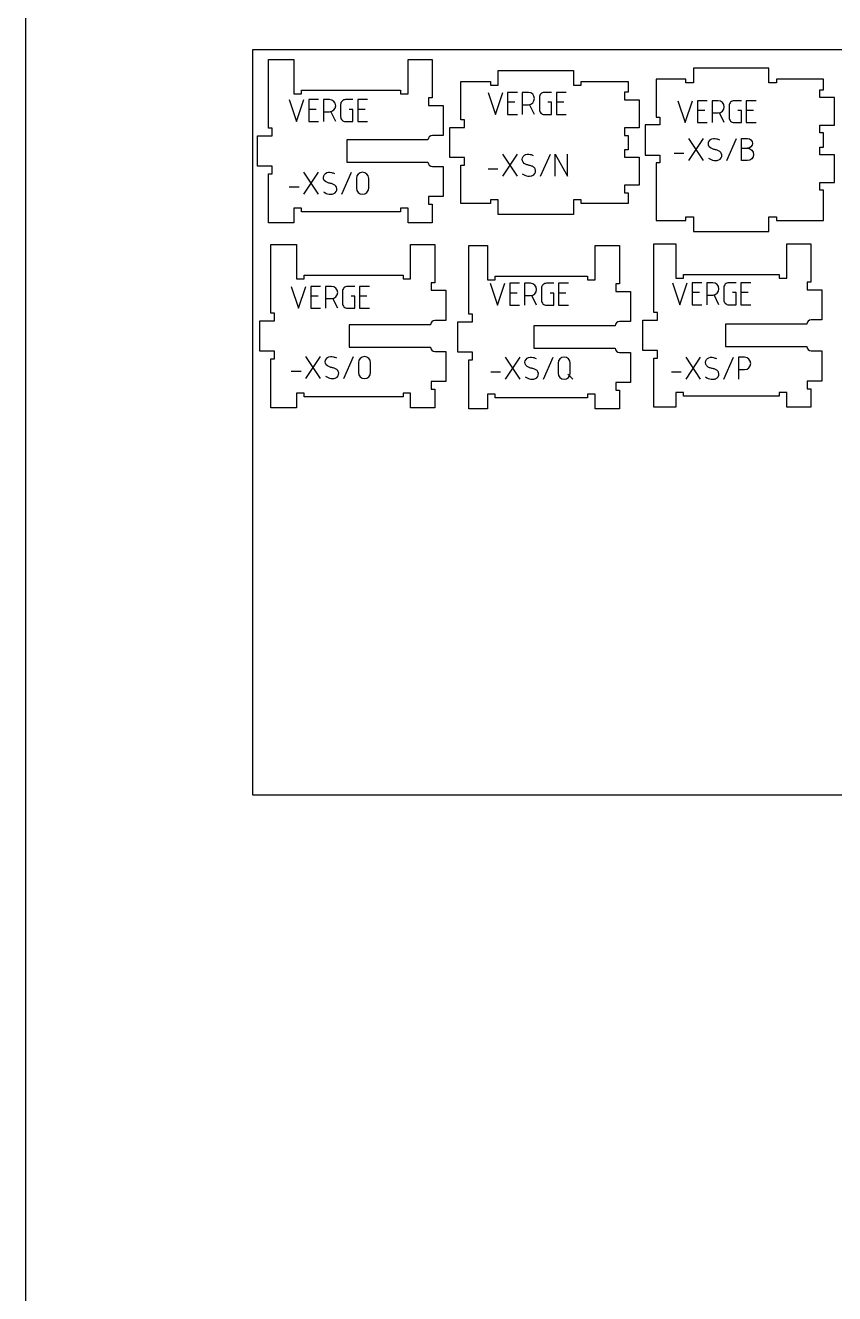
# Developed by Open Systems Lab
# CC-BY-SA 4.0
# Model space of a CAD drawing. Extents: x 0 to 4485, y 0 to 14364.
# Drawn here: x 0 to 1325, y 7182 to 9259 of the extents above; entities that cross this region are included whole.
import ezdxf

# ---------------------------------------------------------------- set-up
doc = ezdxf.new("R2010")
doc.units = 0
for name, color, linetype in [('0_SHEET_SPRUCEPLY_2440X122', 1, 'CONTINUOUS'), ('1_ANYTOOL_1MMDEEP_LABELS_S', 2, 'CONTINUOUS'), ('4_ANYTOOL_CUTTHROUGH_OUTSI', 5, 'CONTINUOUS'), ('DONOTCUT', 7, 'CONTINUOUS')]:
    doc.layers.add(name, color=color, linetype=linetype)

msp = doc.modelspace()

# ---------------------------------------------------------------- linework, layer by layer
at = {"layer": '0_SHEET_SPRUCEPLY_2440X122'}
msp.add_lwpolyline([(371.7, 9218.9), (371.7, 7998.9), (2811.7, 7998.9), (2811.7, 9218.9)], close=True, dxfattribs=at)
at = {"layer": '1_ANYTOOL_1MMDEEP_LABELS_S', "color": 2}
for points in [[(757.5, 9149.3), (769.5, 9113.3), (781.5, 9149.3)], [(805.5, 9149.3), (789.5, 9149.3), (789.5, 9113.3), (805.5, 9113.3)], [(885.5, 9149.3), (869.5, 9149.3), (869.5, 9113.3), (885.5, 9113.3)], [(432.1, 9137.7), (444.1, 9101.7), (456.1, 9137.7)], [(480.1, 9137.7), (464.1, 9137.7), (464.1, 9101.7), (480.1, 9101.7)], [(476.1, 9121.7), (464.1, 9121.7)], [(560.1, 9137.7), (544.1, 9137.7), (544.1, 9101.7), (560.1, 9101.7)], [(556.1, 9121.7), (544.1, 9121.7)], [(801.5, 9133.3), (789.5, 9133.3)], [(833.5, 9113.3), (825.4, 9129.5)], [(881.5, 9133.3), (869.5, 9133.3)], [(1068.3, 9135.9), (1080.3, 9099.9), (1092.3, 9135.9)], [(1116.3, 9135.9), (1100.3, 9135.9), (1100.3, 9099.9), (1116.3, 9099.9)], [(1112.3, 9119.9), (1100.3, 9119.9)], [(1196.3, 9135.9), (1180.3, 9135.9), (1180.3, 9099.9), (1196.3, 9099.9)], [(1192.3, 9119.9), (1180.3, 9119.9)], [(508.1, 9101.7), (500, 9117.9)], [(1144.3, 9099.9), (1136.2, 9116.1)], [(1086.3, 9037.9), (1110.3, 9073.9)], [(1110.3, 9037.9), (1086.3, 9073.9)], [(1148.3, 9037.9), (1164.3, 9073.9)], [(805.5, 9012.3), (781.5, 9048.3)], [(781.5, 9012.3), (805.5, 9048.3)], [(843.5, 9012.3), (859.5, 9048.3)], [(867.5, 9012.3), (867.5, 9048.3), (887.5, 9012.3), (887.5, 9048.3)], [(1062.3, 9049.9), (1078.3, 9049.9)], [(480.1, 8982.7), (456.1, 9018.7)], [(456.1, 8982.7), (480.1, 9018.7)], [(518.1, 8982.7), (534.1, 9018.7)], [(757.5, 9024.3), (773.5, 9024.3)], [(432.1, 8994.7), (448.1, 8994.7)], [(435.3, 8831.8), (447.3, 8795.8), (459.3, 8831.8)], [(483.3, 8831.8), (467.3, 8831.8), (467.3, 8795.8), (483.3, 8795.8)], [(563.3, 8831.8), (547.3, 8831.8), (547.3, 8795.8), (563.3, 8795.8)], [(761.1, 8836.8), (773.1, 8800.8), (785.1, 8836.8)], [(809.1, 8836.8), (793.1, 8836.8), (793.1, 8800.8), (809.1, 8800.8)], [(889.1, 8836.8), (873.1, 8836.8), (873.1, 8800.8), (889.1, 8800.8)], [(1059.6, 8837.6), (1071.6, 8801.6), (1083.6, 8837.6)], [(1107.6, 8837.6), (1091.6, 8837.6), (1091.6, 8801.6), (1107.6, 8801.6)], [(1187.6, 8837.6), (1171.6, 8837.6), (1171.6, 8801.6), (1187.6, 8801.6)], [(479.3, 8815.8), (467.3, 8815.8)], [(511.3, 8795.8), (503.2, 8812)], [(559.3, 8815.8), (547.3, 8815.8)], [(805.1, 8820.8), (793.1, 8820.8)], [(837.1, 8800.8), (829, 8817)], [(885.1, 8820.8), (873.1, 8820.8)], [(1103.6, 8821.6), (1091.6, 8821.6)], [(1135.6, 8801.6), (1127.5, 8817.7)], [(1183.6, 8821.6), (1171.6, 8821.6)], [(483.3, 8680.8), (459.3, 8716.8)], [(459.3, 8680.8), (483.3, 8716.8)], [(521.3, 8680.8), (537.3, 8716.8)], [(810.1, 8679.8), (786.1, 8715.8)], [(786.1, 8679.8), (810.1, 8715.8)], [(848.1, 8679.8), (864.1, 8715.8)], [(1105.6, 8679.6), (1081.6, 8715.6)], [(1081.6, 8679.6), (1105.6, 8715.6)], [(1143.6, 8679.6), (1159.6, 8715.6)], [(435.3, 8692.8), (451.3, 8692.8)], [(762.1, 8691.8), (778.1, 8691.8)], [(896.1, 8679.8), (888.1, 8687.8)], [(1057.6, 8691.6), (1073.6, 8691.6)]]:
    msp.add_lwpolyline(points, dxfattribs=at)
for points in [[(813.5, 9129.3), (823.5, 9129.3, 1), (823.5, 9149.3), (813.5, 9149.3), (813.5, 9113.3)], [(861.5, 9149.3), (849.5, 9149.3, 0.414214), (841.5, 9141.3), (841.5, 9121.3, 0.414214), (849.5, 9113.3), (861.5, 9113.3), (861.5, 9133.3), (855.5, 9133.3)], [(488.1, 9117.7), (498.1, 9117.7, 1), (498.1, 9137.7), (488.1, 9137.7), (488.1, 9101.7)], [(536.1, 9137.7), (524.1, 9137.7, 0.414214), (516.1, 9129.7), (516.1, 9109.7, 0.414214), (524.1, 9101.7), (536.1, 9101.7), (536.1, 9121.7), (530.1, 9121.7)], [(1124.3, 9115.9), (1134.3, 9115.9, 1), (1134.3, 9135.9), (1124.3, 9135.9), (1124.3, 9099.9)], [(1172.3, 9135.9), (1160.3, 9135.9, 0.414214), (1152.3, 9127.9), (1152.3, 9107.9, 0.414214), (1160.3, 9099.9), (1172.3, 9099.9), (1172.3, 9119.9), (1166.3, 9119.9)], [(1118.3, 9041.9, 0.136555), (1127.6, 9038, 0.071716), (1132.7, 9038.1, 0.133522), (1137.4, 9040.2, 0.344001), (1139.4, 9049.7, 0.153745), (1135.9, 9053.4, 0.071568), (1131.2, 9055.2, -0.00912), (1126.1, 9056.5, -0.090615), (1121.5, 9058.7, -0.340346), (1118.7, 9068, -0.284273), (1126.4, 9073.9, -0.092596), (1131.4, 9073.5, -0.017533), (1136.3, 9071.9)], [(1172.3, 9057.9), (1182.3, 9057.9, -1), (1182.3, 9037.9), (1172.3, 9037.9), (1172.3, 9073.9), (1182.3, 9073.9, -1), (1182.3, 9057.9)], [(813.5, 9016.3, 0.136555), (822.8, 9012.5, 0.071716), (827.9, 9012.6, 0.133522), (832.5, 9014.7, 0.344001), (834.6, 9024.1, 0.153745), (831.1, 9027.8, 0.071568), (826.4, 9029.6, -0.00912), (821.2, 9030.9, -0.090615), (816.7, 9033.1, -0.340346), (813.9, 9042.5, -0.284273), (821.6, 9048.3, -0.092596), (826.6, 9047.9, -0.017533), (831.5, 9046.3)], [(488.1, 8986.7, 0.136555), (497.4, 8982.8, 0.071716), (502.5, 8982.9, 0.133522), (507.1, 8985.1, 0.344001), (509.2, 8994.5, 0.153745), (505.7, 8998.2, 0.071568), (501, 9000, -0.00912), (495.8, 9001.3, -0.090615), (491.3, 9003.5, -0.340346), (488.5, 9012.9, -0.284273), (496.2, 9018.7, -0.092596), (501.2, 9018.3, -0.017533), (506.1, 9016.7)], [(491.3, 8811.8), (501.3, 8811.8, 1), (501.3, 8831.8), (491.3, 8831.8), (491.3, 8795.8)], [(539.3, 8831.8), (527.3, 8831.8, 0.414214), (519.3, 8823.8), (519.3, 8803.8, 0.414214), (527.3, 8795.8), (539.3, 8795.8), (539.3, 8815.8), (533.3, 8815.8)], [(817.1, 8816.8), (827.1, 8816.8, 1), (827.1, 8836.8), (817.1, 8836.8), (817.1, 8800.8)], [(865.1, 8836.8), (853.1, 8836.8, 0.414214), (845.1, 8828.8), (845.1, 8808.8, 0.414214), (853.1, 8800.8), (865.1, 8800.8), (865.1, 8820.8), (859.1, 8820.8)], [(1115.6, 8817.6), (1125.6, 8817.6, 1), (1125.6, 8837.6), (1115.6, 8837.6), (1115.6, 8801.6)], [(1163.6, 8837.6), (1151.6, 8837.6, 0.414214), (1143.6, 8829.6), (1143.6, 8809.6, 0.414214), (1151.6, 8801.6), (1163.6, 8801.6), (1163.6, 8821.6), (1157.6, 8821.6)], [(491.3, 8684.8, 0.136555), (500.5, 8681, 0.071716), (505.7, 8681.1, 0.133522), (510.3, 8683.2, 0.344001), (512.3, 8692.6, 0.153745), (508.9, 8696.3, 0.071568), (504.1, 8698.1, -0.00912), (499, 8699.4, -0.090615), (494.4, 8701.6, -0.340346), (491.6, 8711, -0.284273), (499.3, 8716.8, -0.092596), (504.3, 8716.4, -0.017533), (509.3, 8714.8)], [(818.1, 8683.8, 0.136555), (827.4, 8679.9, 0.071716), (832.5, 8680, 0.133522), (837.2, 8682.2, 0.344001), (839.2, 8691.6, 0.153745), (835.7, 8695.3, 0.071568), (831, 8697.1, -0.00912), (825.9, 8698.4, -0.090615), (821.3, 8700.6, -0.340346), (818.5, 8710, -0.284273), (826.2, 8715.8, -0.092596), (831.2, 8715.4, -0.017533), (836.1, 8713.8)], [(1113.6, 8683.6, 0.136555), (1122.9, 8679.7, 0.071716), (1128, 8679.8, 0.133522), (1132.6, 8681.9, 0.344001), (1134.7, 8691.3, 0.153745), (1131.2, 8695, 0.071568), (1126.5, 8696.9, -0.00912), (1121.3, 8698.1, -0.090615), (1116.8, 8700.3, -0.340346), (1114, 8709.7, -0.284273), (1121.7, 8715.6, -0.092596), (1126.7, 8715.1, -0.017533), (1131.6, 8713.6)], [(1167.6, 8695.6), (1177.6, 8695.6, 1), (1177.6, 8715.6), (1167.6, 8715.6), (1167.6, 8679.6)]]:
    msp.add_lwpolyline(points, format="xyb", dxfattribs=at)
for points in [[(542.1, 8992.7, 1), (562.1, 8992.7), (562.1, 9008.7, 1), (542.1, 9008.7)], [(545.3, 8690.8, 1), (565.3, 8690.8), (565.3, 8706.8, 1), (545.3, 8706.8)], [(872.1, 8689.8, 1), (892.1, 8689.8), (892.1, 8705.8, 1), (872.1, 8705.8)]]:
    msp.add_lwpolyline(points, format="xyb", close=True, dxfattribs=at)
at = {"layer": '4_ANYTOOL_CUTTHROUGH_OUTSI'}
for points in [[(666.4, 9078.7, 0.404147), (659.1, 9071.7), (526.1, 9071.7), (526.1, 9035.2), (659.1, 9035.2), (659.1, 9035.2, 0.404147), (666.4, 9028.2), (684.1, 9028.2), (684.1, 8978.7), (660.1, 8978.7), (660.1, 8966.2), (666.1, 8966.2), (666.1, 8935.7), (626.6, 8935.7), (626.6, 8959.7), (614.1, 8959.7), (614.1, 8959.4), (614.1, 8953.7), (452.2, 8953.7), (452.2, 8959.4), (452.2, 8959.7), (439.7, 8959.7), (439.7, 8935.7), (397.9, 8935.7), (397.9, 9016.2), (403.9, 9016.2), (403.9, 9028.7), (379.9, 9028.7), (379.9, 9078.2), (403.9, 9078.2), (403.9, 9078.4), (403.9, 9090.7), (397.9, 9090.7), (397.9, 9203.2), (439.7, 9203.2), (439.7, 9147.4), (439.7, 9147.2), (452.2, 9147.2), (452.2, 9147.4), (452.2, 9153.2), (614.1, 9153.2), (614.1, 9147.2), (614.4, 9147.2), (626.4, 9147.2), (626.6, 9147.2), (626.6, 9147.4), (626.6, 9203.2), (666.1, 9203.2), (666.1, 9140.7), (660.1, 9140.7), (660.1, 9128.2), (684.1, 9128.2), (684.1, 9078.7), (666.4, 9078.7)], [(670.6, 8775.8, 0.404147), (663.3, 8768.8), (530.3, 8768.8), (530.3, 8768.6), (530.3, 8732.6), (530.3, 8732.3), (663.3, 8732.3), (663.3, 8732.3, 0.404147), (670.6, 8725.3), (688.3, 8725.3), (688.3, 8675.8), (664.3, 8675.8), (664.3, 8675.6), (664.3, 8663.6), (664.3, 8663.3), (664.6, 8663.3), (670.3, 8663.3), (670.3, 8632.8), (630.8, 8632.8), (630.8, 8656.6), (630.8, 8656.8), (618.3, 8656.8), (618.3, 8650.8), (456.3, 8650.8), (456.3, 8656.6), (456.3, 8656.8), (443.8, 8656.8), (443.8, 8656.6), (443.8, 8632.8), (402, 8632.8), (402, 8713.3), (408, 8713.3), (408, 8713.6), (408, 8725.6), (408, 8725.8), (384, 8725.8), (384, 8775.3), (408, 8775.3), (408, 8787.6), (408, 8787.8), (402, 8787.8), (402, 8900.3), (443.8, 8900.3), (443.8, 8844.6), (443.8, 8844.3), (456.3, 8844.3), (456.3, 8850.3), (618.3, 8850.3), (618.3, 8844.3), (618.6, 8844.3), (630.6, 8844.3), (630.8, 8844.3), (630.8, 8900.3), (670.3, 8900.3), (670.3, 8837.8), (664.3, 8837.8), (664.3, 8837.6), (664.3, 8825.6), (664.3, 8825.3), (688.3, 8825.3), (688.3, 8775.8), (670.6, 8775.8)], [(972.8, 8774.1, 0.404147), (965.5, 8767.1), (832.5, 8767.1), (832.5, 8766.9), (832.5, 8730.9), (832.5, 8730.6), (965.5, 8730.6), (965.5, 8730.6, 0.404147), (972.8, 8723.6), (990.5, 8723.6), (990.5, 8674.1), (966.5, 8674.1), (966.5, 8673.9), (966.5, 8661.9), (966.5, 8661.6), (972.5, 8661.6), (972.5, 8631.1), (933, 8631.1), (933, 8654.9), (933, 8655.1), (920.5, 8655.1), (920.5, 8654.9), (920.5, 8649.1), (769, 8649.1), (769, 8655.1), (756.5, 8655.1), (756.5, 8654.9), (756.5, 8631.1), (725.9, 8631.1), (725.9, 8711.6), (731.9, 8711.6), (731.9, 8711.9), (731.9, 8723.9), (731.9, 8724.1), (707.9, 8724.1), (707.9, 8773.6), (731.9, 8773.6), (731.9, 8773.9), (731.9, 8785.9), (731.9, 8786.1), (725.9, 8786.1), (725.9, 8898.6), (756.5, 8898.6), (756.5, 8842.9), (756.5, 8842.6), (769, 8842.6), (769, 8848.6), (920.5, 8848.6), (920.5, 8842.6), (920.8, 8842.6), (932.8, 8842.6), (933, 8842.6), (933, 8842.9), (933, 8898.6), (972.5, 8898.6), (972.5, 8836.1), (966.8, 8836.1), (966.5, 8836.1), (966.5, 8835.9), (966.5, 8823.9), (966.5, 8823.6), (990.5, 8823.6), (990.5, 8774.1), (972.8, 8774.1)], [(1286.4, 8776.7, 0.404147), (1279.2, 8769.7), (1146.2, 8769.7), (1146.2, 8769.4), (1146.2, 8733.4), (1146.2, 8733.2), (1279.2, 8733.2), (1279.2, 8733.2, 0.404147), (1286.4, 8726.2), (1304.2, 8726.2), (1304.2, 8676.7), (1280.2, 8676.7), (1280.2, 8676.4), (1280.2, 8664.4), (1280.2, 8664.2), (1286.2, 8664.2), (1286.2, 8633.7), (1246.7, 8633.7), (1246.7, 8657.4), (1246.7, 8657.7), (1234.2, 8657.7), (1234.2, 8651.7), (1077.7, 8651.7), (1077.7, 8657.7), (1065.2, 8657.7), (1065.2, 8657.4), (1065.2, 8633.7), (1029, 8633.7), (1029, 8714.2), (1035, 8714.2), (1035, 8714.4), (1035, 8726.4), (1035, 8726.7), (1011, 8726.7), (1011, 8776.2), (1035, 8776.2), (1035, 8776.4), (1035, 8788.4), (1035, 8788.7), (1029, 8788.7), (1029, 8901.2), (1065.2, 8901.2), (1065.2, 8845.4), (1065.2, 8845.2), (1077.7, 8845.2), (1077.7, 8845.4), (1077.7, 8851.2), (1234.2, 8851.2), (1234.2, 8845.2), (1234.4, 8845.2), (1246.4, 8845.2), (1246.7, 8845.2), (1246.7, 8845.4), (1246.7, 8901.2), (1286.2, 8901.2), (1286.2, 8838.7), (1280.2, 8838.7), (1280.2, 8838.4), (1280.2, 8826.4), (1280.2, 8826.2), (1304.2, 8826.2), (1304.2, 8776.7), (1286.4, 8776.7)]]:
    msp.add_lwpolyline(points, format="xyb", close=True, dxfattribs=at)
for points in [[(909.8, 9167.1), (987, 9167.1), (987, 9149.6), (981, 9149.6), (981, 9137.1), (1005, 9137.1), (1005, 9091.6), (981, 9091.6), (981, 9079.1), (987, 9079.1), (987, 9055.6), (981, 9055.6), (981, 9043.1), (1005, 9043.1), (1005, 8997.6), (981, 8997.6), (981, 8985.1), (987, 8985.1), (987, 8967.6), (909.8, 8967.6), (909.8, 8973.6), (897.3, 8973.6), (897.3, 8949.6), (773.8, 8949.6), (773.8, 8973.6), (761.3, 8973.6), (761.3, 8967.6), (713, 8967.6), (713, 9030.1), (719, 9030.1), (719, 9042.6), (695, 9042.6), (695, 9092.1), (719, 9092.1), (719, 9104.6), (713, 9104.6), (713, 9167.1), (761.3, 9167.1), (761.3, 9161.1), (773.8, 9161.1), (773.8, 9185.1), (897.3, 9185.1), (897.3, 9161.1), (909.8, 9161.1)], [(1229.7, 8939.7), (1306.8, 8939.7), (1306.8, 8989.2), (1300.8, 8989.2), (1300.8, 9001.7), (1324.8, 9001.7), (1324.8, 9047.2), (1300.8, 9047.2), (1300.8, 9059.7), (1306.8, 9059.7), (1306.8, 9083.2), (1300.8, 9083.2), (1300.8, 9095.7), (1324.8, 9095.7), (1324.8, 9141.2), (1300.8, 9141.2), (1300.8, 9153.7), (1306.8, 9153.7), (1306.8, 9171.2), (1229.7, 9171.2), (1229.7, 9165.2), (1217.2, 9165.2), (1217.2, 9189.2), (1093.7, 9189.2), (1093.7, 9165.2), (1081.2, 9165.2), (1081.2, 9171.2), (1032.9, 9171.2), (1032.9, 9108.7), (1038.9, 9108.7), (1038.9, 9096.2), (1014.9, 9096.2), (1014.9, 9046.7), (1038.9, 9046.7), (1038.9, 9034.2), (1032.9, 9034.2), (1032.9, 8939.7), (1081.2, 8939.7), (1081.2, 8945.7), (1093.7, 8945.7), (1093.7, 8921.7), (1217.2, 8921.7), (1217.2, 8945.7), (1229.7, 8945.7)]]:
    msp.add_lwpolyline(points, close=True, dxfattribs=at)
at = {"layer": 'DONOTCUT'}
msp.add_lwpolyline([(0, 0), (3183.4, 0), (3183.4, 11186.9), (0, 11186.9)], close=True, dxfattribs=at)

doc.saveas('drawing.dxf')
